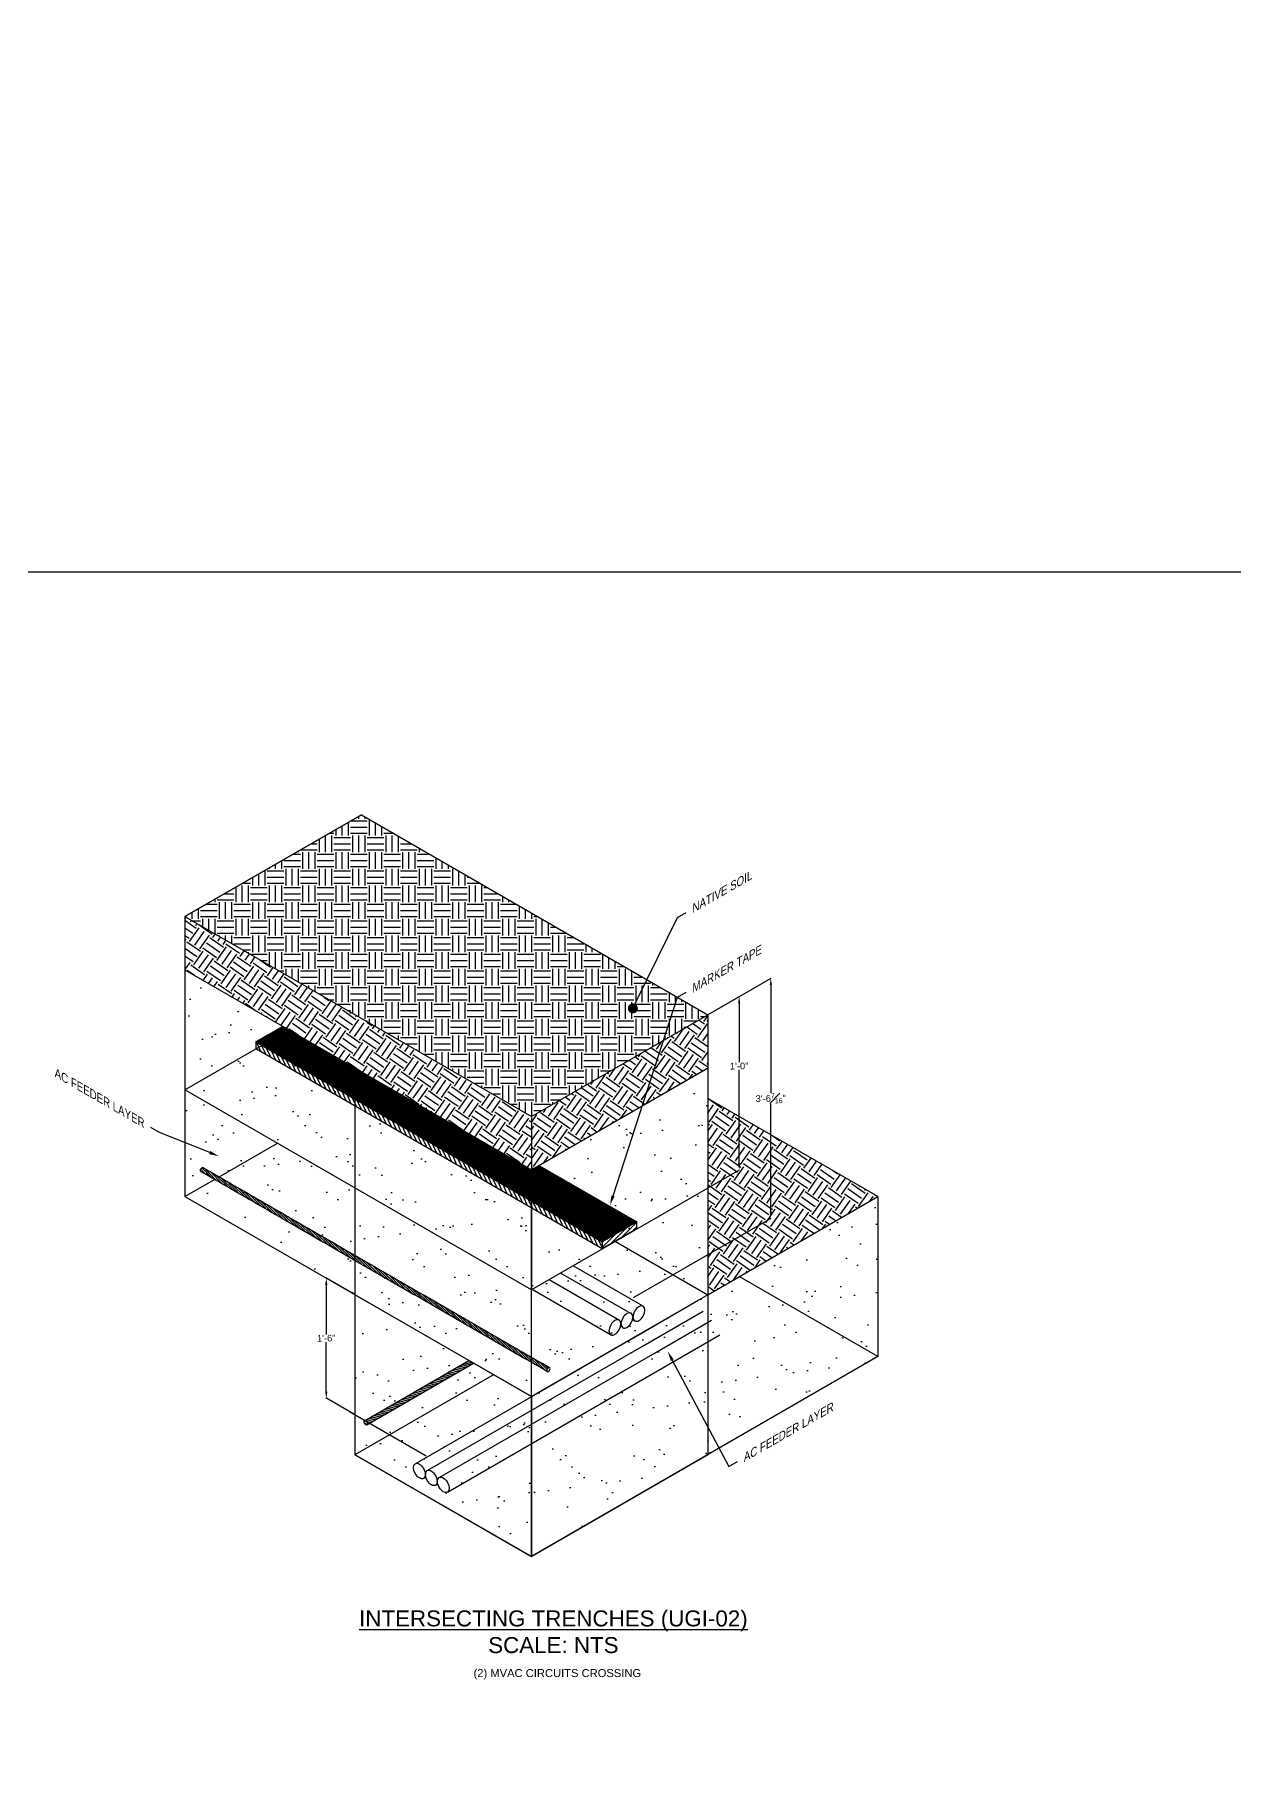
# Model space of a CAD drawing. Header units: feet. Extents: x -1012 to 2720, y -48 to 612.
# Drawn here: x 1073.4 to 1253.4, y 353 to 612 of the extents above; entities that cross this region are included whole.
import ezdxf
from ezdxf import colors
from ezdxf.entities.mleader import LeaderData, LeaderLine
from ezdxf.math import Vec2, Vec3

# ---------------------------------------------------------------- set-up
doc = ezdxf.new("R2010")
doc.units = ezdxf.units.FT
doc.header["$MEASUREMENT"] = 0
for name, color, linetype in [('E-CABL-ACMV', 1, 'AC_CABLE'), ('E-CABL-UG2', 142, 'GROUND_WIRE_G2'), ('E-MRKR-TREN', 6, 'Continuous'), ('E-TREN', 3, 'Continuous'), ('E-TREN-HATCH', 254, 'Continuous'), ('G-ANNO-TEXT', 1, 'Continuous'), ('G-DIMS', 7, 'Continuous'), ('text', 1, 'Continuous')]:
    doc.layers.add(name, color=color, linetype=linetype)
doc.styles.add('NEI-A', font='arial.ttf')
doc.styles.get("Standard").update_dxf_attribs({"font": 'arial.ttf'})
doc.linetypes.add('AC_CABLE', pattern='A,1,-0.2,["AC",Standard,S=0.1,R=0,X=-0.1,Y=-0.05],-0.2', length=1.4)
doc.linetypes.add('GROUND_WIRE_G2', pattern='A,1,-0.2,["G2",Standard,S=0.1,R=0,X=-0.1,Y=-0.05],-0.2', length=1.4)
doc.dimstyles.new('NEI-A', dxfattribs={"dimtxt": 0.1, "dimasz": 0.125, "dimexe": 0.0625, "dimexo": 0.0625, "dimgap": 0.0625, "dimtad": 0, "dimtih": 1, "dimtoh": 1, "dimdec": 4, "dimzin": 3, "dimdsep": 46, "dimlunit": 4, "dimtxsty": 'NEI-A', "dimcen": 0, "dimadec": 0, "dimazin": 0, "dimtfac": 0.75, "dimtdec": 4, "dimtofl": 0, "dimtmove": 0, "dimatfit": 3, "dimfxl": 1, "dimfrac": 1, "dimtolj": 1, "dimtzin": 0, "dimarcsym": 0})
pattern_1 = [(55, (-6082719.201, -2152117.796), (-0.6139390198, 3.4818212016), [2.5, -2.5]), (55, (-6082719.969, -2152117.2583), (-0.6139390198, 3.4818212016), [2.5, -2.5]), (55, (-6082720.737, -2152116.7206), (-0.6139390198, 3.4818212016), [2.5, -2.5]), (145, (-6082720.8136, -2152116.2854), (-3.4818212016, -0.6139390198), [2.5, -2.5]), (145, (-6082720.276, -2152115.5174), (-3.4818212016, -0.6139390198), [2.5, -2.5]), (145, (-6082719.7382, -2152114.7495), (-3.4818212016, -0.6139390198), [2.5, -2.5])]
pattern_2 = [(37.5, (-6082719.201, -2152117.796), (-0.2519734324, 7.707295076), [0, -6.08, 0, -6.8, 0, -6.5]), (7.5, (-6082719.201, -2152117.796), (7.079106821, 11.288584261), [0, -3.28, 0, -5.48, 0, -2.1]), (327.5, (-6082724.121, -2152117.796), (12.456567447, 0.022636214), [0, -2, 0, -7.2, 0, -9.4]), (317.5, (-6082724.121, -2152117.796), (12.024506418, 3.51070226), [0, -1, 0, -4.72, 0, -5.4])]

# ---------------------------------------------------------------- blocks, each defined once
blk = doc.blocks.new('_Dot')
at = {"color": 0, "linetype": 'ByBlock', "lineweight": -2}
blk.add_line((-0.5, 0), (-1, 0), dxfattribs=at)
at = {"color": 0, "linetype": 'ByBlock', "const_width": 0.5}
blk.add_lwpolyline([(-0.25, 0, 1), (0.25, 0, 1)], format="xyb", close=True, dxfattribs=at)
blk = doc.blocks.new('*D15')
at = {"layer": 'Defpoints', "color": 0, "transparency": 16777216}
for p in [(1121.43, 423), (1117.15, 407.47), (1121.43, 405)]:
    blk.add_point(p, dxfattribs=at)
at = {"layer": 'text', "color": 0, "lineweight": -2, "transparency": 16777216}
for p, q in [((1121.37, 423.03), (1117.09, 425.51)), ((1117.15, 424.47), (1117.15, 417.04)), ((1117.15, 408.47), (1117.15, 415.9)), ((1121.37, 405.03), (1117.09, 407.51))]:
    blk.add_line(p, q, dxfattribs=at)
at = {"layer": 'text', "color": 0, "transparency": 16777216}
for points in [[(1116.98, 424.47), (1117.32, 424.47), (1117.15, 425.47)], [(1116.98, 408.47), (1117.32, 408.47), (1117.15, 407.47)]]:
    blk.add_solid(points, dxfattribs=at)
at = {"layer": 'text', "color": 0, "transparency": 16777216, "insert": (1117.15, 416.47), "char_height": 1, "attachment_point": 5, "rotation": 1, "style": 'NEI-A'}
blk.add_mtext('\\A1;1\'-6"', dxfattribs=at)
blk = doc.blocks.new('*D16')
at = {"layer": 'Defpoints', "color": 0, "transparency": 16777216}
for p in [(1174.39, 465), (1183.83, 434.45), (1163.19, 422.53)]:
    blk.add_point(p, dxfattribs=at)
at = {"layer": 'text', "color": 0, "lineweight": -2, "transparency": 16777216}
for p, q in [((1174.46, 465.03), (1183.9, 470.48)), ((1183.83, 469.45), (1183.83, 453.27)), ((1183.83, 435.45), (1183.83, 451.62)), ((1163.25, 422.57), (1183.9, 434.48))]:
    blk.add_line(p, q, dxfattribs=at)
at = {"layer": 'text', "color": 0, "transparency": 16777216}
for points in [[(1183.67, 469.45), (1184, 469.45), (1183.83, 470.45)], [(1183.67, 435.45), (1184, 435.45), (1183.83, 434.45)]]:
    blk.add_solid(points, dxfattribs=at)
at = {"layer": 'text', "color": 0, "transparency": 16777216, "insert": (1183.83, 452.45), "char_height": 1, "attachment_point": 5, "rotation": 1, "style": 'NEI-A'}
blk.add_mtext('\\A1;3\'-6{\\H0.75x;\\S7#16;}"', dxfattribs=at)
blk = doc.blocks.new('*D17')
at = {"layer": 'Defpoints', "color": 0, "transparency": 16777216}
for p in [(1179.09, 467.71), (1174.39, 465), (1174.26, 438.92)]:
    blk.add_point(p, dxfattribs=at)
at = {"layer": 'text', "color": 0, "lineweight": -2, "transparency": 16777216}
for p, q in [((1174.46, 465.03), (1179.15, 467.75)), ((1179.09, 466.71), (1179.09, 457.87)), ((1179.09, 442.71), (1179.09, 456.72)), ((1174.32, 438.96), (1179.15, 441.75))]:
    blk.add_line(p, q, dxfattribs=at)
at = {"layer": 'text', "color": 0, "transparency": 16777216}
for points in [[(1178.92, 466.71), (1179.26, 466.71), (1179.09, 467.71)], [(1178.92, 442.71), (1179.26, 442.71), (1179.09, 441.71)]]:
    blk.add_solid(points, dxfattribs=at)
at = {"layer": 'text', "color": 0, "transparency": 16777216, "insert": (1179.09, 457.29), "char_height": 1, "attachment_point": 5, "rotation": 1, "style": 'NEI-A'}
blk.add_mtext('\\A1;1\'-0"', dxfattribs=at)

msp = doc.modelspace()

# ---------------------------------------------------------------- hatches: boundary and pattern name
at = {"layer": 'E-CABL-UG2', "linetype": 'Continuous'}
h = msp.add_hatch(dxfattribs=at)
h.set_pattern_fill('ANSI31', color=256, scale=2, angle=90)
h.set_pattern_definition([(135, (-6082718.2281, -2152120.38134), (-0.176776695297, -0.176776695297), [])])
edge = h.paths.add_edge_path()
edge.add_ellipse((1150.47685, 411.76188), major_axis=(-0.17181, -0.29759), ratio=0.577350269, start_angle=180.0019263, end_angle=360, ccw=False)
edge.add_spline(control_points=[(1150.64867, 412.05947), (1124.66791, 427.05947), (1098.68714, 442.05947)], knot_values=[4.141592654, 4.141592654, 4.141592654, 5.141592654, 5.141592654, 5.141592654], weights=[1, 1, 1], degree=2, periodic=0)
edge.add_spline(control_points=[(1098.68714, 442.05947), (1098.51533, 442.15866), (1098.34352, 441.86107)], knot_values=[2.570796327, 2.570796327, 2.570796327, 4.141592654, 4.141592654, 4.141592654], weights=[1, 0.707106781, 1], degree=2, periodic=0)
edge.add_spline(control_points=[(1098.34352, 441.86107), (1098.1717, 441.56348), (1098.34352, 441.46429)], knot_values=[1, 1, 1, 2.570796327, 2.570796327, 2.570796327], weights=[1, 0.707106781, 1], degree=2, periodic=0)
edge.add_spline(control_points=[(1098.34352, 441.46429), (1124.32428, 426.46429), (1150.30504, 411.46429)], knot_values=[0, 0, 0, 1, 1, 1], weights=[1, 1, 1], degree=2, periodic=0)
h = msp.add_hatch(dxfattribs=at)
h.set_pattern_fill('ANSI31', color=256, scale=2, angle=150)
h.set_pattern_definition([(195, (-6082626.98321, -2152178.08702), (0.064704761276, -0.241481456572), [])])
edge = h.paths.add_edge_path()
edge.add_line((1139.24686, 412.71258), (1138.5596, 413.10936))
edge.add_line((1138.5596, 413.10936), (1122.94639, 404.09507))
edge.add_ellipse((1123.07179, 403.77069), major_axis=(0.17181, -0.29759), ratio=0.577350269, start_angle=0, end_angle=360)
edge.add_line((1123.33084, 403.52346), (1139.24686, 412.71258))
at = {"layer": 'E-MRKR-TREN', "linetype": 'Continuous'}
h = msp.add_hatch(dxfattribs=at)
h.set_pattern_fill('ANSI31', color=256)
h.set_pattern_definition([(45, (-6082719.20097, -2152131.23608), (-0.0883883476483, 0.0883883476483), [])])
h.paths.add_polyline_path([(1110.62197, 463.23916), (1106.59319, 460.91314), (1148.59542, 436.66314), (1153.79157, 439.66314), (1149.1339, 442.34773), (1147.91299, 441.70918)])
h.paths.add_polyline_path([(1153.79157, 439.66314), (1148.59542, 436.66314), (1158.55471, 430.91314), (1163.75087, 433.91314)])
at = {"layer": 'E-MRKR-TREN'}
h = msp.add_hatch(dxfattribs=at)
h.set_pattern_fill('ANSI31', color=256, scale=4, angle=70)
h.set_pattern_definition([(115, (-6082719.20097, -2152131.2361), (-0.45315389352, -0.21130913087), [])])
h.paths.add_polyline_path([(1158.55471, 429.91314), (1158.55471, 430.91314), (1106.59319, 460.91314), (1106.59319, 459.91314)])
h = msp.add_hatch(dxfattribs=at)
h.set_pattern_fill('ANSI31', color=256, scale=4)
h.set_pattern_definition([(45, (-6082719.20097, -2152131.2361), (-0.353553390593, 0.353553390593), [])])
h.paths.add_polyline_path([(1158.55471, 430.91314), (1158.55471, 429.91314), (1163.75087, 432.91314), (1163.75087, 433.91314)])
at = {"layer": 'E-TREN-HATCH', "linetype": 'Continuous'}
h = msp.add_hatch(dxfattribs=at)
h.set_pattern_fill('EARTH', color=256, scale=10)
h.set_pattern_definition([(0, (-6082719.201, -2152117.796), (2.5, 2.5), [2.5, -2.5]), (0, (-6082719.201, -2152116.8585), (2.5, 2.5), [2.5, -2.5]), (0, (-6082719.201, -2152115.921), (2.5, 2.5), [2.5, -2.5]), (90, (-6082718.8885, -2152115.6085), (-2.5, 2.5), [2.5, -2.5]), (90, (-6082717.951, -2152115.6085), (-2.5, 2.5), [2.5, -2.5]), (90, (-6082717.0135, -2152115.6085), (-2.5, 2.5), [2.5, -2.5])])
h.paths.add_polyline_path([(1122.43106, 494.99718), (1095.95147, 479.70918), (1147.91299, 449.70918), (1174.39259, 464.99718)])
h = msp.add_hatch(dxfattribs=at)
h.set_pattern_fill('EARTH', color=256, scale=10, angle=55)
h.set_pattern_definition(pattern_1)
h.paths.add_polyline_path([(1095.95147, 471.70918), (1147.91299, 441.70918), (1147.91299, 449.49718), (1095.95147, 479.70918)])
h = msp.add_hatch(dxfattribs=at)
h.set_pattern_fill('AR-SAND', color=252, scale=4)
h.set_pattern_definition(pattern_2)
h.paths.add_polyline_path([(1095.95147, 471.70918), (1095.95147, 437.70918), (1121.4334, 422.99718), (1121.4334, 456.99718)])
h = msp.add_hatch(dxfattribs=at)
h.set_pattern_fill('EARTH', color=256, scale=10, angle=55)
h.set_pattern_definition([(55, (-6082679.2215, -2152170.878), (-0.6139390198, 3.4818212016), [2.5, -2.5]), (55, (-6082679.9894, -2152170.3403), (-0.6139390198, 3.4818212016), [2.5, -2.5]), (55, (-6082680.7574, -2152169.8026), (-0.6139390198, 3.4818212016), [2.5, -2.5]), (145, (-6082680.834, -2152169.3674), (-3.4818212016, -0.6139390198), [2.5, -2.5]), (145, (-6082680.2964, -2152168.5994), (-3.4818212016, -0.6139390198), [2.5, -2.5]), (145, (-6082679.7587, -2152167.8315), (-3.4818212016, -0.6139390198), [2.5, -2.5])])
h.paths.add_polyline_path([(1174.39259, 464.99718), (1153.79157, 453.10318), (1147.91299, 449.49718), (1147.91299, 441.70918), (1174.39259, 456.99718)])
h = msp.add_hatch(dxfattribs=at)
h.set_pattern_fill('AR-SAND', color=252, scale=4)
h.set_pattern_definition([(37.5, (-6082764.838, -2152178.087), (-0.2519734324, 7.707295076), [0, -6.08, 0, -6.8, 0, -6.5]), (7.5, (-6082764.838, -2152178.087), (7.079106821, 11.288584261), [0, -3.28, 0, -5.48, 0, -2.1]), (327.5, (-6082769.758, -2152178.087), (12.456567447, 0.022636214), [0, -2, 0, -7.2, 0, -9.4]), (317.5, (-6082769.758, -2152178.087), (12.024506418, 3.51070226), [0, -1, 0, -4.72, 0, -5.4])])
h.paths.add_polyline_path([(1174.39259, 456.99718), (1147.91299, 441.39669), (1121.4334, 456.99718), (1121.4334, 398.99718), (1147.91299, 383.70918), (1174.39259, 398.99718)])
h = msp.add_hatch(dxfattribs=at)
h.set_pattern_fill('EARTH', color=256, scale=10, angle=55)
h.set_pattern_definition(pattern_1)
h.paths.add_polyline_path([(1174.39259, 452.42118), (1174.39259, 422.99718), (1199.87452, 437.70918)])
h = msp.add_hatch(dxfattribs=at)
h.set_pattern_fill('AR-SAND', color=252, scale=4)
h.set_pattern_definition(pattern_2)
h.paths.add_polyline_path([(1199.87452, 437.70918), (1174.39259, 422.99718), (1174.39259, 398.99718), (1199.87452, 413.70918)])

# ---------------------------------------------------------------- linework, layer by layer
msp.add_lwpolyline([(55.93092, 531.41527), (1296.88162, 531.41527), (1296.88162, 330.78668), (55.93092, 330.78668)], close=True)
at = {"layer": 'E-CABL-ACMV', "linetype": 'Continuous', "flags": 128}
for points in [[(1147.91299, 431.7025), (1147.90721, 431.70584)], [(1161.15073, 419.15074), (1150.58413, 425.25136)], [(1162.48963, 420.35643), (1152.29774, 426.24072)], [(1163.98593, 421.66515), (1154.17004, 427.32169)], [(1159.80912, 417.00268), (1148.04022, 423.79746)], [(1162.87708, 416.35283), (1172.95897, 422.16948)], [(1164.68039, 421.26421), (1163.98593, 421.66515)], [(1164.67148, 415.31683), (1173.71049, 420.5355)], [(1163.41051, 419.06712), (1163.09075, 419.25174)], [(1166.46588, 414.28083), (1174.96035, 419.18511)], [(1135.33879, 393.37934), (1176.18699, 416.96306)], [(1147.02582, 407.2011), (1162.87708, 416.35283)], [(1148.82022, 406.1651), (1164.67148, 415.31683)], [(1150.61463, 405.1291), (1166.46588, 414.28083)], [(1131.17456, 398.04937), (1147.02582, 407.2011)], [(1132.96897, 397.01337), (1148.82022, 406.1651)], [(1134.76337, 395.97737), (1150.61463, 405.1291)], [(1130.48011, 397.64843), (1131.17456, 398.04937)], [(1132.27451, 396.61243), (1132.96897, 397.01337)], [(1131.74998, 395.45134), (1132.06975, 395.63596)], [(1133.54439, 394.41534), (1133.86416, 394.59996)], [(1134.06892, 395.57643), (1134.76337, 395.97737)]]:
    msp.add_lwpolyline(points, dxfattribs=at)
at = {"layer": 'E-CABL-ACMV', "linetype": 'Continuous', "extrusion": (0, 0, -1)}
for centre in [(1162.25053, 419.12996), (1164.04493, 420.16596), (1160.45612, 418.09396)]:
    msp.add_ellipse(centre, major_axis=(-0.63442, -1.09884), ratio=0.577350269, dxfattribs=at)
at = {"layer": 'E-CABL-ACMV', "linetype": 'Continuous'}
for centre in [(1131.11556, 396.55019), (1132.90997, 395.51419), (1134.70437, 394.47819)]:
    msp.add_ellipse(centre, major_axis=(0.63442, -1.09884), ratio=0.577350269, dxfattribs=at)
at = {"layer": 'E-CABL-UG2', "linetype": 'Continuous', "flags": 128}
for points in [[(1122.89998, 404.06828), (1138.5596, 413.10936)], [(1123.2436, 403.4731), (1139.24686, 412.71258)]]:
    msp.add_lwpolyline(points, dxfattribs=at)
at = {"layer": 'E-CABL-UG2', "linetype": 'Continuous', "extrusion": (0, 0, -1)}
msp.add_ellipse((1150.47685, 411.76188), major_axis=(-0.17181, -0.29759), ratio=0.577350269, dxfattribs=at)
at = {"layer": 'E-CABL-UG2', "linetype": 'Continuous'}
msp.add_ellipse((1123.07179, 403.77069), major_axis=(0.17181, -0.29759), ratio=0.577350269, dxfattribs=at)
msp.add_rational_spline([(1150.30504, 411.46429), (1124.32428, 426.46429), (1098.34352, 441.46429), (1098.1717, 441.56348), (1098.34352, 441.86107), (1098.51533, 442.15866), (1098.68714, 442.05947), (1124.66791, 427.05947), (1150.64867, 412.05947)], [1, 1, 1, 0.707106781187, 1, 0.707106781187, 1, 1, 1], degree=2, knots=[0, 0, 0, 1, 1, 2.570796327, 2.570796327, 4.141592654, 4.141592654, 5.141592654, 5.141592654, 5.141592654], dxfattribs=at)
at = {"layer": 'E-MRKR-TREN', "linetype": 'Continuous', "flags": 128}
for points in [[(1110.62197, 463.23916), (1106.59319, 460.91314), (1106.59319, 459.91314)], [(1110.62197, 463.23916), (1147.92528, 441.65738), (1149.1339, 442.34773), (1163.75087, 433.91314)], [(1106.59319, 460.91314), (1158.55471, 430.91314)], [(1106.59319, 459.91314), (1158.55471, 429.91314)]]:
    msp.add_lwpolyline(points, dxfattribs=at)
msp.add_lwpolyline([(1158.55471, 430.91314), (1158.55471, 429.91314), (1163.75087, 432.91314), (1163.75087, 433.91314)], close=True, dxfattribs=at)
at = {"layer": 'E-TREN', "color": 252, "linetype": 'Continuous'}
for points in [[(1095.95147, 479.70918), (1122.43106, 494.99718)], [(1122.43106, 494.99718), (1095.95147, 479.70918)], [(1122.43106, 494.99718), (1174.39259, 464.99718)], [(1095.95147, 479.70918), (1147.91299, 449.70918)], [(1095.95147, 479.70918), (1095.95147, 437.70918)], [(1095.95147, 471.70918), (1147.91299, 441.70918)], [(1147.91299, 449.70918), (1174.39259, 464.99718)], [(1174.39259, 464.99718), (1174.39259, 422.99718)], [(1095.95147, 453.70918), (1111.53993, 462.70918)], [(1147.91299, 441.70918), (1174.39259, 456.99718)], [(1147.91299, 423.70918), (1095.95147, 453.70918)], [(1199.87452, 437.70918), (1174.39259, 452.42118)], [(1147.91299, 449.70918), (1147.91299, 423.70918)], [(1101.08676, 440.67404), (1109.80788, 445.70918)], [(1095.95147, 437.70918), (1100.39951, 440.27726)], [(1174.39259, 438.99718), (1147.91299, 423.70918)], [(1095.95147, 437.70918), (1147.91299, 407.70918)], [(1174.39259, 422.99718), (1199.87452, 437.70918), (1199.87452, 413.70918)], [(1160.53618, 430.99718), (1174.39259, 422.99718)], [(1199.87452, 413.70918), (1179.08991, 425.70918)], [(1121.4334, 422.99718), (1121.4334, 404.99718)], [(1147.91299, 407.70918), (1121.4334, 422.99718)], [(1174.39259, 422.99718), (1147.91299, 407.70918)], [(1199.87452, 413.70918), (1147.91299, 383.70918)], [(1142.21801, 410.99718), (1121.4334, 398.99718)], [(1147.91299, 407.70918), (1147.91299, 383.70918)], [(1147.91299, 383.70918), (1121.4334, 398.99718)]]:
    msp.add_lwpolyline(points, dxfattribs=at)
at = {"layer": 'E-TREN', "color": 252, "linetype": 'Continuous', "const_width": 0.2}
for points in [[(1121.4334, 456.99718), (1121.4334, 398.99718), (1147.91299, 383.70918), (1174.39259, 398.99718), (1174.39259, 456.99718)], [(1121.4334, 456.99718), (1147.91299, 441.70918)], [(1174.39259, 456.99718), (1147.91299, 441.70918)], [(1147.91299, 383.70918), (1147.91299, 441.70918)]]:
    msp.add_lwpolyline(points, dxfattribs=at)
at = {"layer": 'G-DIMS', "flags": 128}
msp.add_lwpolyline([(1120.62395, 405.46452), (1132.15406, 398.8076)], dxfattribs=at)

# ---------------------------------------------------------------- texts
at = {"layer": 'G-ANNO-TEXT', "attachment_point": 5, "style": 'NEI-A'}
for s, width, insert, char_height in [('{\\LINTERSECTING TRENCHES (UGI-02)\\P\\l\\C7;SCALE: NTS}', 77.1827967, (1151.21846, 372.42589), 2.4), ('\\pi-3.6,l4.8,t4.8;(2)^IMVAC CIRCUITS CROSSING ', 35.963125, (1151.21846, 366.0646), 1.2)]:
    msp.add_mtext_dynamic_manual_height_columns(s, width=width, gutter_width=6.5625, heights=[0], dxfattribs=dict(at, insert=insert, char_height=char_height))

# ---------------------------------------------------------------- dimensions: what is measured, and where the dimension line sits
at = {"layer": 'text'}
for base, p1, p2, picture, middle in [((1183.83438, 434.4484), (1174.39259, 464.99718), (1163.19214, 422.5306), '*D16', (1183.83438, 452.4484)), ((1117.15075, 407.46977), (1121.4334, 422.99718), (1121.4334, 404.99718), '*D15', (1117.15075, 416.46977))]:
    dim = msp.add_linear_dim(base=base, p1=p1, p2=p2, angle=90, dimstyle='NEI-A', override={"dimtxt": 1, "dimasz": 1}, dxfattribs=at)
    dim.commit()
    dim.dimension.update_dxf_attribs({"geometry": picture, "text_midpoint": middle, "text_rotation": 1})
dim = msp.add_linear_dim(base=(1179.08991, 467.70918), p1=(1174.25762, 438.91926), p2=(1174.39259, 464.99718), angle=90, text='1\'-0"', dimstyle='NEI-A', override={"dimtxt": 1, "dimasz": 1}, dxfattribs=at)
dim.commit()
dim.dimension.update_dxf_attribs({"geometry": '*D17', "text_midpoint": (1179.08991, 457.29342), "dimtype": 160, "text_rotation": 1})

# ---------------------------------------------------------------- leaders
ml = msp.add_multileader_mtext('Standard', dxfattribs=at)
ml.set_content('{\\Q30;MARKER TAPE}', color=256, style='NEI-A')
ml.set_leader_properties()
ml.build(insert=Vec2(0, 0))
ml.multileader.update_dxf_attribs({"dogleg_length": 0.125, "arrow_head_size": 1.5, "scale": 12})
ctx = ml.context
ctx.base_point, ctx.scale, ctx.char_height, ctx.arrow_head_size, ctx.landing_gap_size, ctx.plane_origin, ctx.plane_x_axis, ctx.plane_y_axis = Vec3(999.91023, 468.37063), 12, 1.2, 1.5, 0.75, Vec3(993.36593, 459.91213), Vec3(0.866025404, 0.5), Vec3(-0.5, 0.866025404)
notes = []
notes.append((ctx, [(0, (1, 1, 0), (998.6112, 467.62063), (0.866025404, 0.5), 1.5, [(0, [(988.52794, 436.01918)], 0, [])])]))
ctx.mtext.insert, ctx.mtext.text_direction, ctx.mtext.rotation, ctx.mtext.width, ctx.mtext.flow_direction = Vec3(1000.25955, 469.2656), Vec3(0.866025404, 0.5), 0.523598776, 23.793066, 5
ml = msp.add_multileader_mtext('Standard', dxfattribs=at)
ml.set_content('{\\Q30;MARKER TAPE}', color=256, style='NEI-A')
ml.set_leader_properties()
ml.build(insert=Vec2(0, 0))
ml.multileader.update_dxf_attribs({"dogleg_length": 0.125, "arrow_head_size": 1.5, "scale": 12})
ctx = ml.context
ctx.base_point, ctx.scale, ctx.char_height, ctx.arrow_head_size, ctx.landing_gap_size, ctx.plane_origin, ctx.plane_x_axis, ctx.plane_y_axis = Vec3(1171.14768, 468.37063), 12, 1.2, 1.5, 0.75, Vec3(1164.60337, 459.91213), Vec3(0.866025404, 0.5), Vec3(-0.5, 0.866025404)
notes.append((ctx, [(0, (1, 1, 0), (1169.84864, 467.62063), (0.866025404, 0.5), 1.5, [(0, [(1159.70496, 436.39421)], 0, [])])]))
ctx.mtext.insert, ctx.mtext.text_direction, ctx.mtext.rotation, ctx.mtext.width, ctx.mtext.flow_direction = Vec3(1171.497, 469.2656), Vec3(0.866025404, 0.5), 0.523598776, 23.793066, 5
ml = msp.add_multileader_mtext('Standard', dxfattribs=at)
ml.set_content('{\\Q30;NATIVE SOIL}', color=256, style='NEI-A')
ml.set_leader_properties()
ml.set_arrow_properties(name='DOT')
ml.build(insert=Vec2(0, 0))
ml.multileader.update_dxf_attribs({"dogleg_length": 0.125, "arrow_head_size": 1.5, "scale": 12})
ctx = ml.context
ctx.base_point, ctx.scale, ctx.char_height, ctx.arrow_head_size, ctx.landing_gap_size, ctx.plane_origin, ctx.plane_x_axis, ctx.plane_y_axis = Vec3(999.91023, 480.35577), 12, 1.2, 1.5, 0.75, Vec3(999.11471, 452.72975), Vec3(0.866025404, 0.5), Vec3(-0.5, 0.866025404)
notes.append((ctx, [(0, (1, 1, 0), (998.6112, 479.60577), (0.866025404, 0.5), 1.5, [(0, [(991.90658, 465.94298)], 0, [])])]))
ctx.mtext.insert, ctx.mtext.text_direction, ctx.mtext.rotation, ctx.mtext.width, ctx.mtext.flow_direction = Vec3(1000.25464, 481.25925), Vec3(0.866025404, 0.5), 0.523598776, 14.0987284, 5
ml = msp.add_multileader_mtext('Standard', dxfattribs=at)
ml.set_content('{\\Q30;NATIVE SOIL}', color=256, style='NEI-A')
ml.set_leader_properties()
ml.set_arrow_properties(name='DOT')
ml.build(insert=Vec2(0, 0))
ml.multileader.update_dxf_attribs({"dogleg_length": 0.125, "arrow_head_size": 1.5, "scale": 12})
ctx = ml.context
ctx.base_point, ctx.scale, ctx.char_height, ctx.arrow_head_size, ctx.landing_gap_size, ctx.plane_origin, ctx.plane_x_axis, ctx.plane_y_axis = Vec3(1171.14768, 480.34445), 12, 1.2, 1.5, 0.75, Vec3(1170.35216, 452.72975), Vec3(0.866025404, 0.5), Vec3(-0.5, 0.866025404)
notes.append((ctx, [(0, (1, 1, 0), (1169.84864, 479.59445), (0.866025404, 0.5), 1.5, [(0, [(1163.14403, 465.94298)], 0, [])])]))
ctx.mtext.insert, ctx.mtext.text_direction, ctx.mtext.rotation, ctx.mtext.width, ctx.mtext.flow_direction = Vec3(1171.49209, 481.24793), Vec3(0.866025404, 0.5), 0.523598776, 14.0987284, 5
ml = msp.add_multileader_mtext('Standard', dxfattribs=at)
ml.set_content('{\\Q30;AC FEEDER LAYER}', color=256, style='NEI-A')
ml.set_leader_properties()
ml.build(insert=Vec2(0, 0))
ml.multileader.update_dxf_attribs({"dogleg_length": 0.125, "arrow_head_size": 1.5, "scale": 12})
ctx = ml.context
ctx.base_point, ctx.scale, ctx.char_height, ctx.arrow_head_size, ctx.landing_gap_size, ctx.plane_origin, ctx.plane_x_axis, ctx.plane_y_axis = Vec3(1007.60613, 397.99955), 12, 1.2, 1.5, 0.75, Vec3(1001.38492, 389.26811), Vec3(0.866025404, 0.5), Vec3(-0.5, 0.866025404)
notes.append((ctx, [(0, (1, 1, 0), (1006.3071, 397.24955), (0.866025404, 0.5), 1.5, [(0, [(997.11379, 414.51109)], 0, [])])]))
ctx.mtext.insert, ctx.mtext.text_direction, ctx.mtext.rotation, ctx.mtext.width, ctx.mtext.flow_direction = Vec3(1007.95565, 398.89417), Vec3(0.866025404, 0.5), 0.523598776, 15.1487284, 5
ml = msp.add_multileader_mtext('Standard', dxfattribs=at)
ml.set_content('{\\Q30;AC FEEDER LAYER}', color=256, style='NEI-A')
ml.set_leader_properties()
ml.build(insert=Vec2(0, 0))
ml.multileader.update_dxf_attribs({"dogleg_length": 0.125, "arrow_head_size": 1.5, "scale": 12})
ctx = ml.context
ctx.base_point, ctx.scale, ctx.char_height, ctx.arrow_head_size, ctx.landing_gap_size, ctx.plane_origin, ctx.plane_x_axis, ctx.plane_y_axis = Vec3(1178.84358, 397.99955), 12, 1.2, 1.5, 0.75, Vec3(1172.62237, 389.26811), Vec3(0.866025404, 0.5), Vec3(-0.5, 0.866025404)
notes.append((ctx, [(0, (1, 1, 0), (1177.54454, 397.24955), (0.866025404, 0.5), 1.5, [(0, [(1168.35124, 414.51109)], 0, [])])]))
ctx.mtext.insert, ctx.mtext.text_direction, ctx.mtext.rotation, ctx.mtext.width, ctx.mtext.flow_direction = Vec3(1179.1931, 398.89417), Vec3(0.866025404, 0.5), 0.523598776, 15.1487284, 5
ml = msp.add_multileader_mtext('Standard', dxfattribs=at)
ml.set_content('{\\Q-30;AC FEEDER LAYER}', color=256, style='NEI-A')
ml.set_leader_properties()
ml.build(insert=Vec2(0, 0))
ml.multileader.update_dxf_attribs({"dogleg_length": 0.125, "arrow_head_size": 1.5, "scale": 12})
ctx = ml.context
ctx.base_point, ctx.scale, ctx.char_height, ctx.arrow_head_size, ctx.landing_gap_size, ctx.plane_origin, ctx.plane_x_axis, ctx.plane_y_axis = Vec3(1076.05371, 456.58934), 12, 1.2, 1.5, 0.75, Vec3(1131.65904, 414.29394), Vec3(0.866025404, -0.5), Vec3(0.5, 0.866025404)
notes.append((ctx, [(1, (1, 1, 0), (1092.11672, 447.31535), (-0.866025404, 0.5), 1.5, [(0, [(1101.05388, 443.76568)], 0, [])])]))
ctx.mtext.insert, ctx.mtext.text_direction, ctx.mtext.rotation, ctx.mtext.width, ctx.mtext.flow_direction = Vec3(1077.00834, 456.74281), Vec3(0.866025404, -0.5), 5.759586532, 15.863125, 5
ml = msp.add_multileader_mtext('Standard', dxfattribs=at)
ml.set_content('VENDOR LVDC \\PCONDUCTORS', color=256, style='NEI-A')
ml.set_leader_properties()
ml.build(insert=Vec2(0, 0))
ml.multileader.update_dxf_attribs({"dogleg_length": 0.125, "arrow_head_size": 1.5, "scale": 12})
ctx = ml.context
ctx.base_point, ctx.scale, ctx.char_height, ctx.arrow_head_size, ctx.landing_gap_size, ctx.plane_origin = Vec3(847.06841, 408.39957), 12, 1.2, 1.5, 0.75, Vec3(890.12792, 411.51583)
notes.append((ctx, [(1, (1, 1, 0), (845.56841, 408.39957), (1, 0), 1.5, [(0, [(843.5236, 417.10873)], 0, [])])]))
ctx.mtext.insert, ctx.mtext.width, ctx.mtext.flow_direction = Vec3(847.81841, 409.00981), 156, 5
for ctx, leaders in notes:
    for number, flags, end, landing, length, lines in leaders:
        leader = LeaderData()
        leader.index, (leader.has_last_leader_line, leader.has_dogleg_vector, leader.attachment_direction) = number, flags
        leader.last_leader_point, leader.dogleg_vector, leader.dogleg_length = Vec3(end), Vec3(landing), length
        for number, points, colour, breaks in lines:
            line = LeaderLine()
            line.index, line.vertices, line.color, line.breaks = number, Vec3.list(points), colors.encode_raw_color(colour), breaks
            leader.lines.append(line)
        ctx.leaders.append(leader)

doc.saveas('drawing.dxf')
